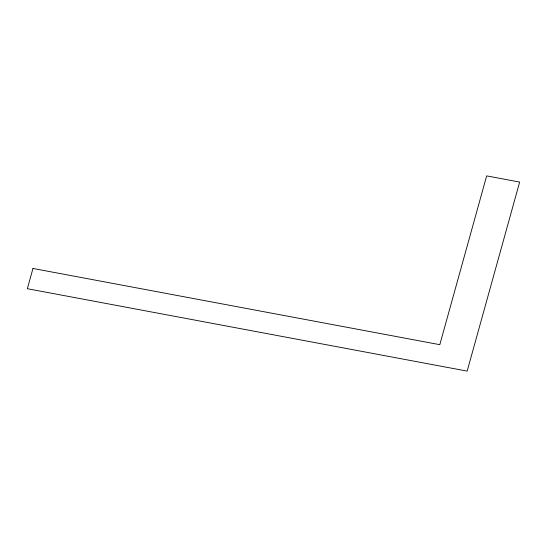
<?xml version="1.0" encoding="UTF-8"?>
<svg xmlns="http://www.w3.org/2000/svg" width="547" height="547" viewBox="0 0 547 547"><rect width="100%" height="100%" fill="white"/><g stroke="black" fill="none" stroke-linecap="round" stroke-linejoin="round"><path stroke-width="0.82" d="M32.97 268.461L27.35 288.713L467.165 371.112L519.65 182.069L486.666 175.888L439.802 344.678L32.97 268.461"/></g></svg>
